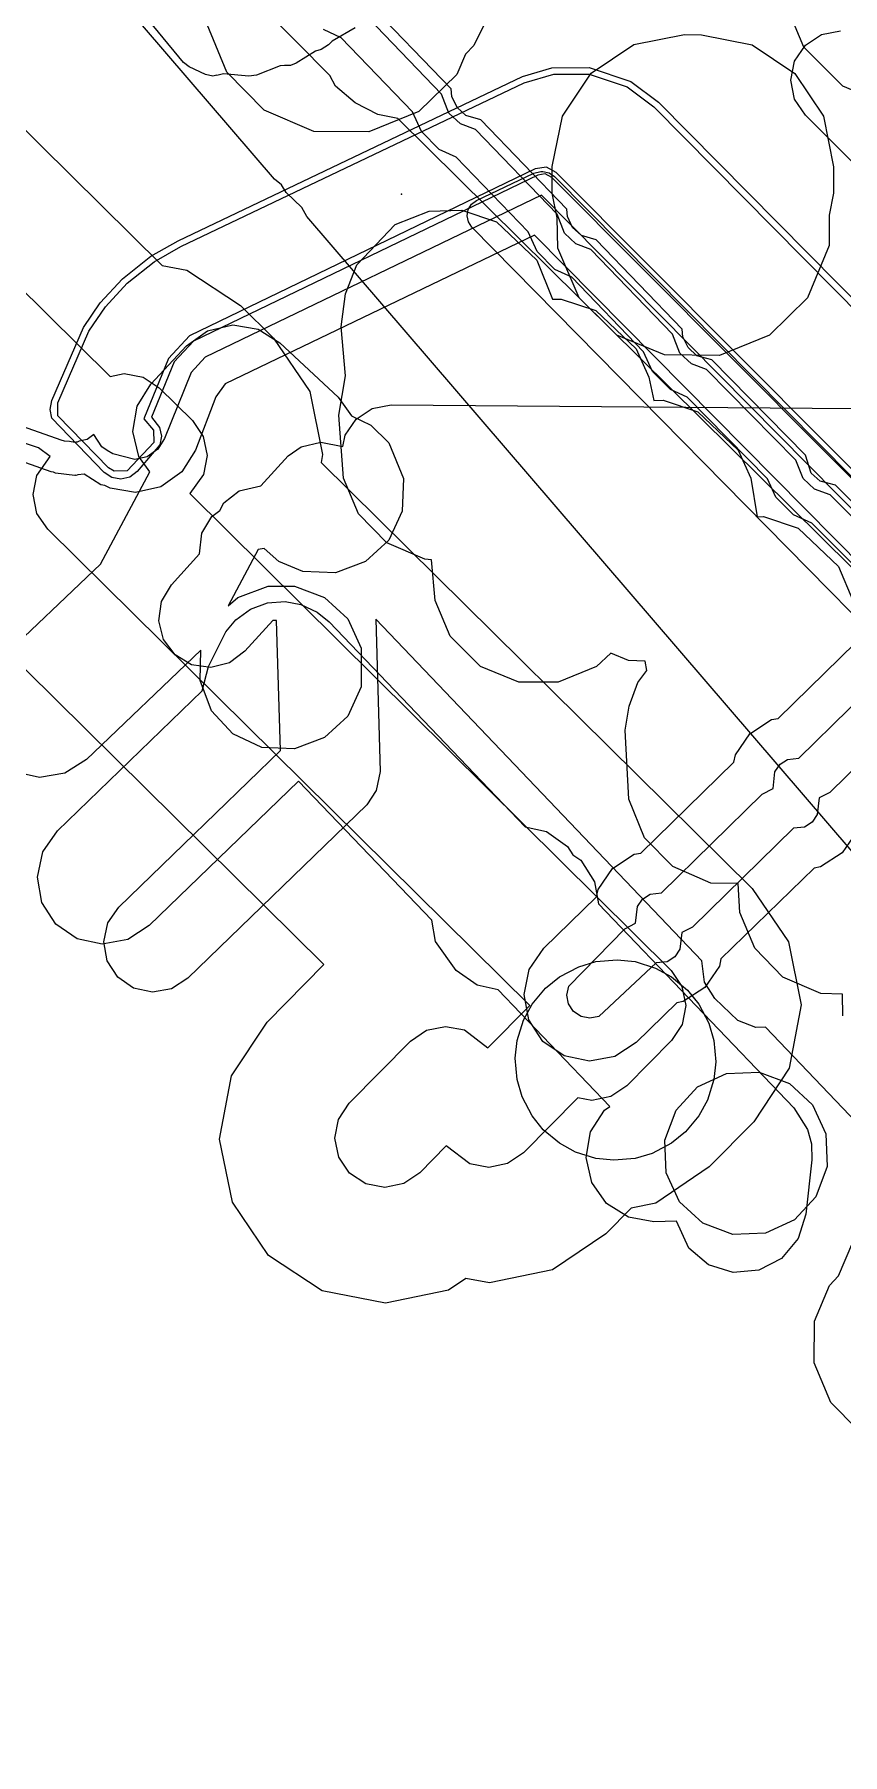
# Model space of a CAD drawing. Header units: metres. Extents: x -2677 to -840, y 169 to 1487.
# Drawn here: x -2381.2 to -2356.7, y 323.8 to 375.9 of the extents above; entities that cross this region are included whole.
import ezdxf

# ---------------------------------------------------------------- set-up
doc = ezdxf.new("R2010")
doc.units = ezdxf.units.M
for name, color, linetype in [('AI_GREENING_EXCLUSIONS', 1, 'Continuous'), ('AI_GREENING_LAWN', 82, 'Continuous'), ('AI_GREENING_REJECTED', 6, 'Continuous')]:
    doc.layers.add(name, color=color, linetype=linetype)

msp = doc.modelspace()

# ---------------------------------------------------------------- linework, layer by layer
at = {"layer": 'AI_GREENING_EXCLUSIONS'}
for points in [[(-2314.204, 301.5), (-2354.171, 348.51), (-2372.968, 370.391), (-2373.122, 370.665), (-2373.592, 371.118), (-2373.728, 371.359), (-2373.945, 371.529), (-2385.09, 384.503)], [(-2353.901, 359.209), (-2356.95, 362.256), (-2357.415, 362.381), (-2357.684, 362.624), (-2357.862, 363.167), (-2360.699, 366.054), (-2361.146, 366.179), (-2361.414, 366.422), (-2361.574, 366.754), (-2361.593, 366.984), (-2364.199, 369.691), (-2364.646, 369.817), (-2364.914, 370.06), (-2365.074, 370.392), (-2365.093, 370.621), (-2367.699, 373.329), (-2368.146, 373.455), (-2368.414, 373.697), (-2368.574, 374.029), (-2368.593, 374.259), (-2371.193, 376.958)], [(-2346.722, 376.673), (-2346.418, 375.142), (-2346.565, 372.675), (-2347.212, 371.166), (-2348.356, 370.043), (-2349.878, 369.423), (-2351.462, 369.423), (-2352.984, 370.043), (-2354.128, 371.166), (-2354.775, 372.675), (-2354.816, 373.724), (-2355.28, 373.74), (-2356.725, 374.344), (-2357.912, 375.531), (-2358.516, 376.976)], [(-2367.512, 376.371), (-2367.905, 375.581), (-2368.154, 375.314), (-2368.426, 374.701), (-2369.57, 373.578), (-2371.092, 372.958), (-2372.753, 372.974), (-2374.262, 373.621), (-2375.385, 374.765), (-2375.989, 376.21)], [(-2337.251, 321.342), (-2346.695, 327.194), (-2347.903, 325.875), (-2348.533, 325.413), (-2349.29, 325.227), (-2350.062, 325.346), (-2350.729, 325.75), (-2351.191, 326.379), (-2351.376, 327.137), (-2351.258, 327.909), (-2350.853, 328.576), (-2349.351, 330.217), (-2348.795, 331.574), (-2341.785, 345.207), (-2342.03, 345.322), (-2342.715, 346.165), (-2370.208, 373.368), (-2370.818, 373.482), (-2371.506, 373.843), (-2372.102, 374.347), (-2372.269, 374.671), (-2374.294, 376.713)], [(-2337.251, 321.342), (-2346.695, 327.194), (-2347.903, 325.875), (-2348.533, 325.413), (-2349.29, 325.227), (-2350.062, 325.346), (-2350.729, 325.75), (-2351.191, 326.379), (-2351.376, 327.137), (-2351.258, 327.909), (-2350.853, 328.576), (-2349.351, 330.217), (-2348.795, 331.574), (-2341.785, 345.207), (-2342.03, 345.322), (-2342.715, 346.165), (-2370.208, 373.368), (-2370.818, 373.482), (-2371.506, 373.843), (-2372.102, 374.347), (-2372.269, 374.671), (-2374.294, 376.713)], [(-2354.195, 359.051), (-2357.108, 361.961), (-2357.583, 362.132), (-2357.932, 362.456), (-2358.157, 363.01), (-2360.861, 365.761), (-2361.313, 365.93), (-2361.663, 366.254), (-2361.887, 366.83), (-2364.361, 369.399), (-2364.813, 369.568), (-2365.163, 369.892), (-2365.387, 370.467), (-2367.861, 373.036), (-2368.313, 373.206), (-2368.663, 373.53), (-2368.887, 374.105), (-2371.352, 376.664)], [(-2355.052, 358.491), (-2357.667, 361.105), (-2358.221, 361.357), (-2358.761, 361.897), (-2359.013, 362.449), (-2361.442, 364.921), (-2361.952, 365.155), (-2362.492, 365.695), (-2362.763, 366.294), (-2364.942, 368.559), (-2365.452, 368.793), (-2365.992, 369.333), (-2366.263, 369.932), (-2368.442, 372.197), (-2368.952, 372.43), (-2369.492, 372.97), (-2369.763, 373.57), (-2371.921, 375.813), (-2372.461, 376.059)], [(-2354.764, 370.367), (-2357.863, 373.465), (-2358.188, 373.951), (-2358.302, 374.525), (-2358.188, 375.099), (-2357.862, 375.586), (-2357.376, 375.911), (-2356.802, 376.025)], [(-2383.799, 375.287), (-2377.345, 368.913), (-2376.604, 368.77), (-2374.975, 367.696), (-2373.973, 366.706), (-2372.879, 365.091), (-2372.486, 363.18), (-2372.532, 362.94), (-2359.473, 350.039), (-2358.379, 348.424), (-2357.987, 346.513), (-2358.355, 344.597), (-2359.429, 342.968), (-2360.782, 341.599), (-2362.397, 340.505), (-2363.136, 340.353), (-2363.907, 339.572), (-2365.523, 338.478), (-2367.434, 338.085), (-2368.15, 338.223), (-2368.672, 337.869), (-2370.583, 337.477), (-2372.499, 337.845), (-2374.128, 338.919), (-2375.222, 340.534), (-2375.614, 342.445), (-2375.245, 344.361), (-2374.172, 345.99), (-2372.447, 347.736), (-2383.273, 358.428)], [(-2354.591, 360.582), (-2365.54, 371.576), (-2365.743, 371.692), (-2365.972, 371.652), (-2376.398, 366.622), (-2376.983, 365.988), (-2377.671, 364.316), (-2377.43, 364.005), (-2377.373, 363.743), (-2377.418, 363.479), (-2378.104, 362.665), (-2378.331, 362.503), (-2378.331, 362.503), (-2378.602, 362.442), (-2378.876, 362.491), (-2379.109, 362.644), (-2380.69, 364.282), (-2380.744, 364.553), (-2380.689, 364.824), (-2379.736, 367.037), (-2379.227, 367.776), (-2378.552, 368.509), (-2377.69, 369.192), (-2376.865, 369.662), (-2366.436, 374.634), (-2365.541, 374.901), (-2364.413, 374.912), (-2363.147, 374.483), (-2362.312, 373.858), (-2335.175, 346.416)], [(-2354.449, 360.723), (-2365.409, 371.728), (-2365.708, 371.891), (-2366.044, 371.839), (-2376.517, 366.783), (-2377.154, 366.094), (-2377.905, 364.265), (-2377.613, 363.926), (-2377.605, 363.55), (-2378.413, 362.686), (-2378.802, 362.677), (-2378.969, 362.786), (-2378.969, 362.786), (-2380.506, 364.359), (-2380.504, 364.746), (-2379.571, 366.923), (-2379.063, 367.662), (-2378.406, 368.372), (-2377.59, 369.018), (-2376.779, 369.482), (-2366.379, 374.443), (-2365.483, 374.709), (-2364.417, 374.712), (-2363.265, 374.322), (-2362.454, 373.717), (-2335.316, 346.275)], [(-2386.551, 373.086), (-2378.923, 365.552), (-2378.498, 365.639), (-2377.923, 365.528), (-2377.434, 365.206), (-2376.432, 364.216), (-2376.104, 363.731), (-2375.986, 363.158), (-2376.097, 362.583), (-2376.507, 362.005), (-2361.932, 347.549), (-2361.604, 347.064), (-2361.487, 346.491), (-2361.597, 345.916), (-2361.919, 345.428), (-2363.272, 344.058), (-2363.757, 343.73), (-2364.33, 343.612), (-2364.756, 343.694), (-2366.398, 342.031), (-2366.882, 341.703), (-2367.456, 341.585), (-2368.03, 341.696), (-2368.742, 342.238), (-2369.547, 341.423), (-2370.032, 341.094), (-2370.605, 340.977), (-2371.18, 341.087), (-2371.668, 341.409), (-2371.996, 341.894), (-2372.114, 342.467), (-2372.004, 343.042), (-2371.681, 343.531), (-2369.822, 345.413), (-2369.338, 345.741), (-2368.764, 345.859), (-2368.19, 345.749), (-2367.478, 345.207), (-2366.207, 346.493), (-2380.813, 360.918), (-2381.142, 361.402), (-2381.259, 361.976), (-2381.149, 362.551), (-2380.739, 363.128), (-2381.096, 363.383), (-2384.155, 364.408)], [(-2338.946, 343.825), (-2365.856, 371.042), (-2376.041, 366.138), (-2376.472, 365.67), (-2377.274, 363.674), (-2377.482, 363.344), (-2377.801, 363.118), (-2378.181, 363.032), (-2378.846, 363.205), (-2378.846, 363.205), (-2378.846, 363.205), (-2378.846, 363.205), (-2379.011, 363.309), (-2379.176, 363.413), (-2379.176, 363.413), (-2379.176, 363.413), (-2379.416, 363.794), (-2379.416, 363.794), (-2379.624, 363.643), (-2379.867, 363.584), (-2379.922, 363.558), (-2379.959, 363.561), (-2379.997, 363.552), (-2380.16, 363.576), (-2380.311, 363.587), (-2380.341, 363.602), (-2380.376, 363.607), (-2383.883, 364.842)], [(-2356.724, 346.179), (-2356.741, 346.837), (-2357.39, 346.854), (-2358.541, 347.352), (-2359.396, 348.229), (-2359.849, 349.313), (-2359.896, 350.183), (-2360.73, 350.2), (-2361.881, 350.698), (-2362.736, 351.575), (-2363.206, 352.74), (-2363.321, 354.83), (-2363.204, 355.557), (-2362.943, 356.281), (-2362.667, 356.64), (-2362.721, 356.927), (-2363.22, 356.944), (-2363.755, 357.167), (-2364.186, 356.758), (-2365.351, 356.288), (-2366.539, 356.288), (-2366.539, 356.288), (-2367.704, 356.758), (-2368.626, 357.68), (-2369.079, 358.764), (-2369.19, 359.997), (-2369.391, 360.014), (-2370.542, 360.512), (-2371.397, 361.389), (-2371.85, 362.473), (-2371.995, 364.373), (-2371.793, 365.572), (-2371.921, 367.057), (-2371.791, 368.055), (-2371.452, 368.93), (-2370.292, 370.152), (-2369.262, 370.559), (-2368.268, 370.586), (-2367.218, 370.234), (-2365.994, 369.075), (-2365.526, 367.888), (-2365.263, 367.895), (-2364.213, 367.543), (-2362.989, 366.384), (-2362.603, 365.528), (-2362.451, 364.824), (-2362.171, 364.832), (-2361.121, 364.48), (-2359.897, 363.321), (-2359.511, 362.465), (-2359.324, 361.298), (-2359.132, 361.303), (-2358.082, 360.951), (-2356.858, 359.792), (-2356.424, 358.761)], [(-2339.709, 343.174), (-2366.067, 369.833), (-2375.444, 365.33), (-2375.721, 364.936), (-2376.34, 363.317), (-2376.756, 362.656), (-2377.393, 362.205), (-2378.154, 362.032), (-2378.923, 362.164), (-2379.083, 362.25), (-2379.203, 362.271), (-2379.715, 362.593), (-2379.898, 362.565), (-2379.949, 362.553), (-2379.965, 362.555), (-2379.99, 362.551), (-2380.577, 362.623), (-2380.639, 362.654), (-2380.708, 362.664), (-2384.215, 363.899)], [(-2382.389, 356.85), (-2379.214, 359.863), (-2377.72, 362.657), (-2378.056, 363.124), (-2378.233, 363.884), (-2378.106, 364.654), (-2377.694, 365.317), (-2376.606, 366.48), (-2375.972, 366.934), (-2375.212, 367.112), (-2374.442, 366.985), (-2373.779, 366.573), (-2372.014, 364.921), (-2371.612, 364.36), (-2371.025, 364.074), (-2370.485, 363.534), (-2370.485, 363.534), (-2370.037, 362.458), (-2370.076, 361.472), (-2370.485, 360.59), (-2371.184, 359.943), (-2372.101, 359.602), (-2373.087, 359.641), (-2373.81, 359.943), (-2374.253, 360.335), (-2374.441, 360.306), (-2375.352, 358.601), (-2375.052, 358.85), (-2374.135, 359.191), (-2373.343, 359.191), (-2372.426, 358.85), (-2371.727, 358.203), (-2371.318, 357.321), (-2371.318, 356.141), (-2371.727, 355.259), (-2372.426, 354.612), (-2373.343, 354.271), (-2374.329, 354.31), (-2375.211, 354.719), (-2375.858, 355.418), (-2376.199, 356.335), (-2376.173, 357.258), (-2379.636, 353.948), (-2380.296, 353.532), (-2381.065, 353.4), (-2381.827, 353.572)], [(-2347.599, 333.815), (-2359.072, 345.83), (-2359.361, 345.824), (-2359.907, 346.035), (-2360.602, 346.699), (-2360.916, 347.193), (-2360.999, 347.848), (-2370.88, 358.196), (-2370.742, 353.576), (-2370.866, 353.004), (-2371.15, 352.572), (-2376.575, 347.317), (-2377.067, 346.999), (-2377.643, 346.895), (-2378.215, 347.018), (-2378.696, 347.351), (-2379.014, 347.843), (-2379.118, 348.419), (-2378.995, 348.991), (-2378.662, 349.472), (-2373.761, 354.217), (-2373.88, 358.153), (-2374, 358.155), (-2374.84, 357.223), (-2375.309, 356.873), (-2375.877, 356.729), (-2376.456, 356.814), (-2376.959, 357.113), (-2377.309, 357.582), (-2377.452, 358.15), (-2377.368, 358.729), (-2377.068, 359.232), (-2376.218, 360.175), (-2376.147, 360.806), (-2375.848, 361.309), (-2375.603, 361.491), (-2375.475, 361.721), (-2375.016, 362.085), (-2374.361, 362.235), (-2373.533, 363.147), (-2373.142, 363.416), (-2372.542, 363.561), (-2371.875, 363.423), (-2371.804, 363.769), (-2371.475, 364.254), (-2370.986, 364.575), (-2370.411, 364.685), (-2352.558, 364.551)], [(-2356.308, 351.765), (-2356.748, 351.121), (-2357.401, 350.693), (-2357.6, 350.656), (-2360.423, 347.905), (-2360.469, 347.685), (-2360.909, 347.04), (-2361.562, 346.613), (-2361.761, 346.575), (-2362.985, 345.375), (-2363.638, 344.947), (-2364.405, 344.803), (-2365.169, 344.962), (-2365.814, 345.402), (-2366.241, 346.055), (-2366.386, 346.822), (-2366.226, 347.586), (-2365.786, 348.23), (-2364.188, 349.78), (-2364.142, 350.001), (-2363.702, 350.645), (-2363.049, 351.073), (-2362.85, 351.11), (-2360.027, 353.861), (-2359.981, 354.081), (-2359.541, 354.726), (-2358.888, 355.153), (-2358.689, 355.191), (-2355.867, 357.941)], [(-2354.065, 355.944), (-2357.119, 352.949), (-2357.446, 352.781), (-2357.504, 352.274), (-2357.658, 352.049), (-2357.887, 351.899), (-2358.226, 351.863), (-2361.28, 348.868), (-2361.607, 348.7), (-2361.665, 348.194), (-2361.819, 347.968), (-2362.047, 347.819), (-2362.386, 347.783), (-2364.124, 346.153), (-2364.393, 346.103), (-2364.66, 346.158), (-2364.886, 346.312), (-2365.035, 346.541), (-2365.086, 346.809), (-2365.03, 347.077), (-2363.331, 348.817), (-2363.004, 348.986), (-2362.946, 349.492), (-2362.792, 349.717), (-2362.563, 349.867), (-2362.224, 349.903), (-2359.17, 352.898), (-2358.843, 353.066), (-2358.785, 353.572), (-2358.631, 353.798), (-2358.403, 353.947), (-2358.064, 353.983), (-2355.009, 356.979)], [(-2356.282, 333.647), (-2357.093, 334.458), (-2357.599, 335.668), (-2357.585, 336.926), (-2357.131, 338.009), (-2356.859, 338.3), (-2356.43, 339.325)]]:
    msp.add_lwpolyline(points, dxfattribs=at)
for points in [[(-2359.476, 375.6), (-2358.179, 374.732), (-2357.311, 373.435), (-2357.007, 371.904), (-2357.007, 371.098), (-2357.138, 370.439), (-2357.138, 369.514), (-2357.801, 367.928), (-2358.945, 366.805), (-2360.467, 366.185), (-2362.128, 366.201), (-2363.573, 366.805), (-2364.717, 367.928), (-2365.364, 369.437), (-2365.38, 370.357), (-2365.529, 371.107), (-2365.529, 371.909), (-2365.225, 373.44), (-2364.357, 374.737), (-2363.06, 375.605), (-2361.529, 375.909), (-2361.007, 375.904), (-2359.476, 375.6)], [(-2359.275, 338.469), (-2360.052, 338.4), (-2360.797, 338.634), (-2361.395, 339.134), (-2361.768, 339.958), (-2362.454, 339.941), (-2363.223, 340.074), (-2363.883, 340.491), (-2364.332, 341.129), (-2364.504, 341.89), (-2364.371, 342.659), (-2363.953, 343.319), (-2363.789, 343.434), (-2367.166, 346.964), (-2367.805, 347.106), (-2368.444, 347.554), (-2369.068, 348.426), (-2369.182, 349.073), (-2373.216, 353.29), (-2377.738, 348.912), (-2378.393, 348.489), (-2379.161, 348.349), (-2379.924, 348.513), (-2380.566, 348.957), (-2380.989, 349.613), (-2381.129, 350.381), (-2380.964, 351.144), (-2380.52, 351.785), (-2376.137, 356.029), (-2375.946, 356.763), (-2375.419, 357.815), (-2375.121, 358.176), (-2374.668, 358.502), (-2374.16, 358.686), (-2373.622, 358.728), (-2373.144, 358.64), (-2372.655, 358.411), (-2372.294, 358.113), (-2366.352, 351.9), (-2365.708, 351.759), (-2365.068, 351.312), (-2364.904, 351.055), (-2364.668, 350.891), (-2364.247, 350.235), (-2364.128, 349.575), (-2358.216, 343.393), (-2357.797, 342.735), (-2357.682, 342.303), (-2357.67, 341.818), (-2357.848, 340.173), (-2358.082, 339.428), (-2358.583, 338.83), (-2359.275, 338.469)], [(-2366.139, 346.532), (-2365.735, 347.012), (-2365.307, 347.364), (-2364.729, 347.667), (-2364.208, 347.82), (-2363.567, 347.879), (-2363.021, 347.82), (-2362.404, 347.627), (-2361.922, 347.364), (-2361.429, 346.953), (-2361.09, 346.532), (-2360.787, 345.955), (-2360.634, 345.433), (-2360.576, 344.786), (-2360.634, 344.246), (-2360.83, 343.622), (-2361.09, 343.147), (-2361.496, 342.66), (-2361.922, 342.315), (-2362.504, 342.011), (-2363.021, 341.859), (-2363.665, 341.8), (-2364.208, 341.859), (-2364.822, 342.05), (-2365.307, 342.315), (-2365.802, 342.728), (-2366.139, 343.147), (-2366.443, 343.726), (-2366.595, 344.246), (-2366.654, 344.896), (-2366.595, 345.433), (-2366.402, 346.05), (-2366.139, 346.532)], [(-2357.201, 341.615), (-2357.542, 340.698), (-2358.189, 339.999), (-2359.071, 339.59), (-2360.057, 339.551), (-2360.974, 339.892), (-2361.673, 340.539), (-2362.082, 341.421), (-2362.121, 342.407), (-2361.78, 343.324), (-2361.133, 344.023), (-2360.251, 344.432), (-2359.265, 344.471), (-2358.348, 344.13), (-2357.649, 343.483), (-2357.24, 342.601), (-2357.201, 341.615)]]:
    msp.add_lwpolyline(points, close=True, dxfattribs=at)
at = {"layer": 'AI_GREENING_LAWN'}
for points in [[(-2371.503, 376.107), (-2372.196, 375.713), (-2372.31, 375.593), (-2372.528, 375.459), (-2372.699, 375.408), (-2373.285, 375.04), (-2373.457, 374.972), (-2373.641, 374.972), (-2373.642, 374.972), (-2373.776, 374.959), (-2374.491, 374.679), (-2374.718, 374.646), (-2375.485, 374.714), (-2375.694, 374.671), (-2375.695, 374.677), (-2375.809, 374.647), (-2376.037, 374.696), (-2376.526, 374.929), (-2376.697, 375.062), (-2379.922, 378.976)], [(-2345.662, 347.411), (-2367.966, 370.075), (-2368.071, 370.232), (-2368.11, 370.418), (-2368.077, 370.604), (-2367.978, 370.765), (-2367.826, 370.877), (-2366.088, 371.707), (-2365.874, 371.756), (-2365.82, 371.756), (-2365.627, 371.718), (-2365.463, 371.608), (-2365.463, 371.608), (-2338.438, 344.306)]]:
    msp.add_lwpolyline(points, dxfattribs=at)
at = {"layer": 'AI_GREENING_REJECTED'}
msp.add_point((-2370.1, 371.07), dxfattribs=at)

doc.saveas('drawing.dxf')
